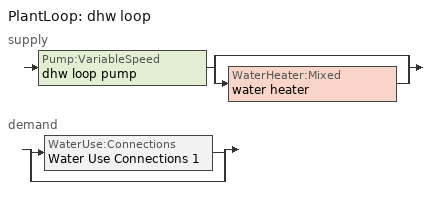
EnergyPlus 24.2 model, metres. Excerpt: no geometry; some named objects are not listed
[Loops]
PlantLoop 'dhw loop'
 supply: Pump:VariableSpeed 'dhw loop pump' > split
  | bypass
  | WaterHeater:Mixed 'water heater'
 demand: split
  | WaterUse:Connections 'Water Use Connections 1'
  | bypass
[ZoneHVAC:Baseboard:Convective:Electric]
electric baseboard: Availability Schedule=Always On Discrete; Heating Design Capacity {W}=18272.4; Efficiency=1
[Fan:SystemModel]
unit heater supply fan: Availability Schedule=Always On Discrete; Design Maximum Air Flow Rate {m3/s}=0.00141584; Speed Control Method=Discrete; Electric Power Minimum Flow Rate Fraction=0.2; Design Pressure Rise {Pa}=500; Motor Efficiency=1; Motor In Air Stream Fraction=1; Design Electric Power Consumption {W}=Autosize; Design Power Sizing Method=PowerPerFlow; Electric Power Per Unit Flow Rate {W/(m3/s)}=1e-06; Electric Power Per Unit Flow Rate Per Unit Pressure {W/((m3/s)-Pa)}=1.66667; Fan Total Efficiency=0.7; Motor Loss Radiative Fraction=0; Number of Speeds=1; Speed Flow Fraction 1=1; Speed Electric Power Fraction 1=1
[Coil:Heating:Fuel]
unit heater htg coil: Availability Schedule=Always On Discrete; Fuel Type=Propane; Burner Efficiency=0.3; Nominal Capacity {W}=0.293071; On Cycle Parasitic Electric Load {W}=0; Off Cycle Parasitic Fuel Load {W}=0
[PlantLoop]
dhw loop: Fluid Type=Water; Plant Equipment Operation Scheme=dhw loop Operation Schemes; Maximum Loop Temperature {C}=100; Minimum Loop Temperature {C}=0; Maximum Loop Flow Rate {m3/s}=0.01; Minimum Loop Flow Rate {m3/s}=0; Plant Loop Volume {m3}=0.003; Load Distribution Scheme=Optimal; Plant Loop Demand Calculation Scheme=SingleSetpoint; Common Pipe Simulation=None
[Sizing:Plant]
dhw loop: Loop Type=Heating; Design Loop Exit Temperature {C}=56; Loop Design Temperature Difference {deltaC}=5.55556; Sizing Option=NonCoincident; Zone Timesteps in Averaging Window=1; Coincident Sizing Factor Mode=None
[Pump:VariableSpeed]
dhw loop pump: Design Maximum Flow Rate {m3/s}=0.01; Design Pump Head {Pa}=1; Design Power Consumption {W}=0; Motor Efficiency=0.85; Fraction of Motor Inefficiencies to Fluid Stream=0; Coefficient 1 of the Part Load Performance Curve=0; Coefficient 2 of the Part Load Performance Curve=1; Coefficient 3 of the Part Load Performance Curve=0; Coefficient 4 of the Part Load Performance Curve=0; Design Minimum Flow Rate {m3/s}=0; Pump Control Type=Intermittent; Skin Loss Radiative Fraction=0.5; Design Power Sizing Method=PowerPerFlowPerPressure; Design Electric Power per Unit Flow Rate {W/(m3/s)}=348701.1; Design Shaft Power per Unit Flow Rate per Unit Head {W/((m3/s)-Pa)}=1.28205; Design Minimum Flow Rate Fraction=0
[WaterHeater:Mixed]
water heater: Tank Volume {m3}=0.16353; Setpoint Temperature Schedule=water heater setpoint; Deadband Temperature Difference {deltaC}=2; Maximum Temperature Limit {C}=99; Heater Control Type=Cycle; Heater Maximum Capacity {W}=5500.06; Heater Minimum Capacity {W}=0; Heater Ignition Minimum Flow Rate {m3/s}=0; Heater Ignition Delay {s}=0; Heater Fuel Type=Electricity; Heater Thermal Efficiency=1; Off Cycle Parasitic Fuel Consumption Rate {W}=0; Off Cycle Parasitic Fuel Type=Electricity; Off Cycle Parasitic Heat Fraction to Tank=0; On Cycle Parasitic Fuel Consumption Rate {W}=0; On Cycle Parasitic Fuel Type=Electricity; On Cycle Parasitic Heat Fraction to Tank=0; Ambient Temperature Indicator=Zone; Ambient Temperature Zone=conditioned space; Off Cycle Loss Coefficient to Ambient Temperature {W/K}=2.93714; Off Cycle Loss Fraction to Zone=1; On Cycle Loss Coefficient to Ambient Temperature {W/K}=2.93714; On Cycle Loss Fraction to Zone=1; Use Side Effectiveness=1; Source Side Effectiveness=1; Use Side Design Flow Rate {m3/s}=Autosize; Source Side Design Flow Rate {m3/s}=Autosize; Indirect Water Heating Recovery Time {hr}=1.5; Source Side Flow Control Mode=IndirectHeatPrimarySetpoint
[WaterHeater:Sizing]
water heater: Design Mode=PeakDraw; Time Storage Can Meet Peak Draw {hr}=0.538503; Time for Tank Recovery {hr}=0; Nominal Tank Volume for Autosizing Plant Connections {m3}=1
[SetpointManager:Scheduled]
Setpoint Manager Scheduled 1: Control Variable=Temperature; Schedule=dhw temp
[WaterUse:Connections]
Water Use Connections 1: Drain Water Heat Exchanger Type=None; Drain Water Heat Exchanger Destination=Plant; Water Use Equipment Name 1=dhw fixtures; Water Use Equipment Name 2=dhw distribution waste; Water Use Equipment Name 3=clothes washer; Water Use Equipment Name 4=dishwasher
[WaterUse:Equipment]
Name | Peak Flow Rate {m3/s} | Flow Rate Fraction Schedule | Target Temperature Schedule
dhw fixtures | 4.46098e-06 | dhw fixtures schedule | mixed water temperature schedule
dhw distribution waste | 1.35238e-06 | dhw fixtures schedule | mixed water temperature schedule
clothes washer | 9.69919e-07 | clothes washer schedule
dishwasher | 2.90872e-07 | dishwasher schedule
[PlantEquipmentOperationSchemes]
dhw loop Operation Schemes: Control Scheme Object Type 1=PlantEquipmentOperation:HeatingLoad; Control Scheme Name 1=dhw loop Heating Operation Scheme; Control Scheme Schedule Name 1=Always On Discrete
[PlantEquipmentOperation:HeatingLoad]
dhw loop Heating Operation Scheme: Load Range Lower Limit 1 {W}=0; Load Range Upper Limit 1 {W}=1000000000; Range Equipment List Name 1=dhw loop Heating Equipment List
[PlantEquipmentList]
dhw loop Heating Equipment List: WaterHeater:Mixed, water heater
[EnergyManagementSystem:GlobalVariable]
infil_program_Qfan
infil_program_Qinf
natural_vent_program_Qnv
natural_vent_program_Qwhf
[EnergyManagementSystem:Sensor]
Name | Output:Variable or Output:Meter Index Key | Output:Variable or Output:Meter
airflow_gain | infil flow | Infiltration Sensible Heat Gain Energy
airflow_gain_1 | natural vent flow | Infiltration Sensible Heat Gain Energy
airflow_gain_2 | whole house fan flow | Infiltration Sensible Heat Gain Energy
airflow_loss | infil flow | Infiltration Sensible Heat Loss Energy
airflow_loss_1 | natural vent flow | Infiltration Sensible Heat Loss Energy
airflow_loss_2 | whole house fan flow | Infiltration Sensible Heat Loss Energy
clg_load_cond |  | Cooling:EnergyTransfer:Zone:CONDITIONED SPACE
clg_sp_s; clg_sp_s_1 | cooling setpoint | Schedule Value
clothes_dryer_exhaust_0_sch_s | clothes dryer exhaust 0 schedule | Schedule Value
cool_season | cooling season schedule | Schedule Value
dhw_loss | water heater | Water Heater Heat Loss Energy
dhw_rtf | water heater | Water Heater Runtime Fraction
htg_load_cond |  | Heating:EnergyTransfer:Zone:CONDITIONED SPACE
htg_sp_s; htg_sp_s_1 | heating setpoint | Schedule Value
ig_ee_conv | clothes dryer | Electric Equipment Convective Heating Energy
ig_ee_conv_1 | clothes washer | Electric Equipment Convective Heating Energy
ig_ee_conv_2 | cooking range | Electric Equipment Convective Heating Energy
ig_ee_conv_3 | dishwasher | Electric Equipment Convective Heating Energy
ig_ee_conv_4 | fridge | Electric Equipment Convective Heating Energy
ig_ee_conv_5 | misc plug loads | Electric Equipment Convective Heating Energy
ig_ee_conv_6 | whole house fan | Electric Equipment Convective Heating Energy
ig_ee_rad | clothes dryer | Electric Equipment Radiant Heating Energy
ig_ee_rad_1 | clothes washer | Electric Equipment Radiant Heating Energy
ig_ee_rad_2 | cooking range | Electric Equipment Radiant Heating Energy
ig_ee_rad_3 | dishwasher | Electric Equipment Radiant Heating Energy
ig_ee_rad_4 | fridge | Electric Equipment Radiant Heating Energy
ig_ee_rad_5 | misc plug loads | Electric Equipment Radiant Heating Energy
ig_ee_rad_6 | whole house fan | Electric Equipment Radiant Heating Energy
ig_lgt_conv | interior lighting | Lights Convective Heating Energy
ig_lgt_rad | interior lighting | Lights Radiant Heating Energy
ig_lgt_vis | interior lighting | Lights Visible Radiation Heating Energy
ig_oe_conv | clothes dryer 1 | Other Equipment Convective Heating Energy
ig_oe_conv_1 | cooking range 1 | Other Equipment Convective Heating Energy
ig_oe_conv_2 | general water use latent | Other Equipment Convective Heating Energy
ig_oe_conv_3 | general water use sensible | Other Equipment Convective Heating Energy
ig_oe_conv_4 | water heater energy adjustment1 | Other Equipment Convective Heating Energy
ig_oe_rad | clothes dryer 1 | Other Equipment Radiant Heating Energy
ig_oe_rad_1 | cooking range 1 | Other Equipment Radiant Heating Energy
ig_oe_rad_2 | general water use latent | Other Equipment Radiant Heating Energy
ig_oe_rad_3 | general water use sensible | Other Equipment Radiant Heating Energy
ig_oe_rad_4 | water heater energy adjustment1 | Other Equipment Radiant Heating Energy
ig_ppl_conv | occupants | People Convective Heating Energy
ig_ppl_rad | occupants | People Radiant Heating Energy
im_conv | furniture mass conditioned space 1 | Surface Inside Face Convection Heat Gain Energy
im_conv_1 | partition wall mass | Surface Inside Face Convection Heat Gain Energy
im_ig | furniture mass conditioned space 1 | Surface Inside Face Internal Gains Radiation Heat Gain Energy
im_ig_1 | partition wall mass | Surface Inside Face Internal Gains Radiation Heat Gain Energy
im_lgt | furniture mass conditioned space 1 | Surface Inside Face Lights Radiation Heat Gain Energy
im_lgt_1 | partition wall mass | Surface Inside Face Lights Radiation Heat Gain Energy
im_sol | furniture mass conditioned space 1 | Surface Inside Face Solar Radiation Heat Gain Energy
im_sol_1 | partition wall mass | Surface Inside Face Solar Radiation Heat Gain Energy
im_surf | furniture mass conditioned space 1 | Surface Inside Face Net Surface Thermal Radiation Heat Gain Energy
im_surf_1 | partition wall mass | Surface Inside Face Net Surface Thermal Radiation Heat Gain Energy
mech_vent_bath_fan_0_sch_s | mech vent bath fan 0 schedule | Schedule Value
mech_vent_bath_fan_1_sch_s | mech vent bath fan 1 schedule | Schedule Value
mech_vent_bath_fan_2_sch_s | mech vent bath fan 2 schedule | Schedule Value
mech_vent_range_fan_0_sch_s | mech vent range fan 0 schedule | Schedule Value
mv_conv | mech vent bath fan 0 | Electric Equipment Convective Heating Energy
mv_conv_1 | mech vent bath fan 1 | Electric Equipment Convective Heating Energy
mv_conv_2 | mech vent bath fan 2 | Electric Equipment Convective Heating Energy
mv_conv_3 | mech vent house fan | Electric Equipment Convective Heating Energy
mv_conv_4 | mech vent house fan cfis | Electric Equipment Convective Heating Energy
mv_conv_5 | mech vent range fan 0 | Electric Equipment Convective Heating Energy
mv_conv_6 | mech vent house fan latent load | Other Equipment Convective Heating Energy
mv_conv_7 | mech vent house fan sensible load | Other Equipment Convective Heating Energy
mv_rad | mech vent bath fan 0 | Electric Equipment Radiant Heating Energy
mv_rad_1 | mech vent bath fan 1 | Electric Equipment Radiant Heating Energy
mv_rad_2 | mech vent bath fan 2 | Electric Equipment Radiant Heating Energy
mv_rad_3 | mech vent house fan | Electric Equipment Radiant Heating Energy
mv_rad_4 | mech vent house fan cfis | Electric Equipment Radiant Heating Energy
mv_rad_5 | mech vent range fan 0 | Electric Equipment Radiant Heating Energy
mv_rad_6 | mech vent house fan latent load | Other Equipment Radiant Heating Energy
mv_rad_7 | mech vent house fan sensible load | Other Equipment Radiant Heating Energy
natural_vent_s | natural vent schedule | Schedule Value
oa_temp |  | Site Outdoor Air Drybulb Temperature
out_pb_s |  | Site Outdoor Air Barometric Pressure
out_wt_s |  | Site Outdoor Air Humidity Ratio
site_vw_s |  | Site Wind Speed
ss_back_out | Window1 | Surface Window Shortwave from Zone Back Out Window Heat Transfer Rate
ss_back_out_1 | Window12 | Surface Window Shortwave from Zone Back Out Window Heat Transfer Rate
ss_back_out_2 | Window2 | Surface Window Shortwave from Zone Back Out Window Heat Transfer Rate
ss_back_out_3 | Window3 | Surface Window Shortwave from Zone Back Out Window Heat Transfer Rate
ss_back_out_4 | Window4 | Surface Window Shortwave from Zone Back Out Window Heat Transfer Rate
ss_back_out_5 | Window5 | Surface Window Shortwave from Zone Back Out Window Heat Transfer Rate
ss_back_out_6 | Window6 | Surface Window Shortwave from Zone Back Out Window Heat Transfer Rate
ss_back_out_7 | Window7 | Surface Window Shortwave from Zone Back Out Window Heat Transfer Rate
ss_back_out_8 | Window8 | Surface Window Shortwave from Zone Back Out Window Heat Transfer Rate
ss_back_out_9 | Window9 | Surface Window Shortwave from Zone Back Out Window Heat Transfer Rate
ss_conv | Door1 | Surface Inside Face Convection Heat Gain Energy
ss_conv_1 | Door3 | Surface Inside Face Convection Heat Gain Energy
ss_conv_10 | Window7 | Surface Inside Face Convection Heat Gain Energy
ss_conv_11 | Window8 | Surface Inside Face Convection Heat Gain Energy
ss_conv_12 | Window9 | Surface Inside Face Convection Heat Gain Energy
ss_conv_2 | Door4 | Surface Inside Face Convection Heat Gain Energy
ss_conv_3 | Window1 | Surface Inside Face Convection Heat Gain Energy
ss_conv_4 | Window12 | Surface Inside Face Convection Heat Gain Energy
ss_conv_5 | Window2 | Surface Inside Face Convection Heat Gain Energy
ss_conv_6 | Window3 | Surface Inside Face Convection Heat Gain Energy
ss_conv_7 | Window4 | Surface Inside Face Convection Heat Gain Energy
ss_conv_8 | Window5 | Surface Inside Face Convection Heat Gain Energy
ss_conv_9 | Window6 | Surface Inside Face Convection Heat Gain Energy
ss_ig | Door1 | Surface Inside Face Internal Gains Radiation Heat Gain Energy
ss_ig_1 | Door3 | Surface Inside Face Internal Gains Radiation Heat Gain Energy
ss_ig_10 | Window7 | Surface Inside Face Internal Gains Radiation Heat Gain Energy
ss_ig_11 | Window8 | Surface Inside Face Internal Gains Radiation Heat Gain Energy
ss_ig_12 | Window9 | Surface Inside Face Internal Gains Radiation Heat Gain Energy
ss_ig_2 | Door4 | Surface Inside Face Internal Gains Radiation Heat Gain Energy
ss_ig_3 | Window1 | Surface Inside Face Internal Gains Radiation Heat Gain Energy
ss_ig_4 | Window12 | Surface Inside Face Internal Gains Radiation Heat Gain Energy
ss_ig_5 | Window2 | Surface Inside Face Internal Gains Radiation Heat Gain Energy
ss_ig_6 | Window3 | Surface Inside Face Internal Gains Radiation Heat Gain Energy
ss_ig_7 | Window4 | Surface Inside Face Internal Gains Radiation Heat Gain Energy
ss_ig_8 | Window5 | Surface Inside Face Internal Gains Radiation Heat Gain Energy
ss_ig_9 | Window6 | Surface Inside Face Internal Gains Radiation Heat Gain Energy
ss_lgt | Door1 | Surface Inside Face Lights Radiation Heat Gain Energy
ss_lgt_1 | Door3 | Surface Inside Face Lights Radiation Heat Gain Energy
ss_lgt_2 | Door4 | Surface Inside Face Lights Radiation Heat Gain Energy
ss_sol | Door1 | Surface Inside Face Solar Radiation Heat Gain Energy
ss_sol_1 | Door3 | Surface Inside Face Solar Radiation Heat Gain Energy
ss_sol_2 | Door4 | Surface Inside Face Solar Radiation Heat Gain Energy
ss_surf | Door1 | Surface Inside Face Net Surface Thermal Radiation Heat Gain Energy
ss_surf_1 | Door3 | Surface Inside Face Net Surface Thermal Radiation Heat Gain Energy
ss_surf_10 | Window7 | Surface Inside Face Net Surface Thermal Radiation Heat Gain Energy
ss_surf_11 | Window8 | Surface Inside Face Net Surface Thermal Radiation Heat Gain Energy
ss_surf_12 | Window9 | Surface Inside Face Net Surface Thermal Radiation Heat Gain Energy
ss_surf_2 | Door4 | Surface Inside Face Net Surface Thermal Radiation Heat Gain Energy
ss_surf_3 | Window1 | Surface Inside Face Net Surface Thermal Radiation Heat Gain Energy
ss_surf_4 | Window12 | Surface Inside Face Net Surface Thermal Radiation Heat Gain Energy
ss_surf_5 | Window2 | Surface Inside Face Net Surface Thermal Radiation Heat Gain Energy
ss_surf_6 | Window3 | Surface Inside Face Net Surface Thermal Radiation Heat Gain Energy
ss_surf_7 | Window4 | Surface Inside Face Net Surface Thermal Radiation Heat Gain Energy
ss_surf_8 | Window5 | Surface Inside Face Net Surface Thermal Radiation Heat Gain Energy
ss_surf_9 | Window6 | Surface Inside Face Net Surface Thermal Radiation Heat Gain Energy
ss_trans_in | Window1 | Surface Window Transmitted Solar Radiation Rate
ss_trans_in_1 | Window12 | Surface Window Transmitted Solar Radiation Rate
ss_trans_in_2 | Window2 | Surface Window Transmitted Solar Radiation Rate
ss_trans_in_3 | Window3 | Surface Window Transmitted Solar Radiation Rate
ss_trans_in_4 | Window4 | Surface Window Transmitted Solar Radiation Rate
ss_trans_in_5 | Window5 | Surface Window Transmitted Solar Radiation Rate
ss_trans_in_6 | Window6 | Surface Window Transmitted Solar Radiation Rate
ss_trans_in_7 | Window7 | Surface Window Transmitted Solar Radiation Rate
ss_trans_in_8 | Window8 | Surface Window Transmitted Solar Radiation Rate
ss_trans_in_9 | Window9 | Surface Window Transmitted Solar Radiation Rate
ss_trans_out | Window1 | Surface Inside Face Initial Transmitted Diffuse Transmitted Out Window Solar Radiation Rate
ss_trans_out_1 | Window12 | Surface Inside Face Initial Transmitted Diffuse Transmitted Out Window Solar Radiation Rate
ss_trans_out_2 | Window2 | Surface Inside Face Initial Transmitted Diffuse Transmitted Out Window Solar Radiation Rate
ss_trans_out_3 | Window3 | Surface Inside Face Initial Transmitted Diffuse Transmitted Out Window Solar Radiation Rate
ss_trans_out_4 | Window4 | Surface Inside Face Initial Transmitted Diffuse Transmitted Out Window Solar Radiation Rate
ss_trans_out_5 | Window5 | Surface Inside Face Initial Transmitted Diffuse Transmitted Out Window Solar Radiation Rate
ss_trans_out_6 | Window6 | Surface Inside Face Initial Transmitted Diffuse Transmitted Out Window Solar Radiation Rate
ss_trans_out_7 | Window7 | Surface Inside Face Initial Transmitted Diffuse Transmitted Out Window Solar Radiation Rate
ss_trans_out_8 | Window8 | Surface Inside Face Initial Transmitted Diffuse Transmitted Out Window Solar Radiation Rate
ss_trans_out_9 | Window9 | Surface Inside Face Initial Transmitted Diffuse Transmitted Out Window Solar Radiation Rate
s_conv | Floor1 | Surface Inside Face Convection Heat Gain Energy
s_conv_1 | Floor2 | Surface Inside Face Convection Heat Gain Energy
s_conv_10 | inferred conditioned floor | Surface Inside Face Convection Heat Gain Energy
s_conv_11 | RimJoist2:0 | Surface Inside Face Convection Heat Gain Energy
s_conv_12 | RimJoist2:180 | Surface Inside Face Convection Heat Gain Energy
s_conv_13 | RimJoist2:270 | Surface Inside Face Convection Heat Gain Energy
s_conv_14 | RimJoist2:90 | Surface Inside Face Convection Heat Gain Energy
s_conv_15 | RimJoist3:0 | Surface Inside Face Convection Heat Gain Energy
s_conv_16 | RimJoist3:180 | Surface Inside Face Convection Heat Gain Energy
s_conv_17 | RimJoist3:270 | Surface Inside Face Convection Heat Gain Energy
s_conv_18 | RimJoist3:90 | Surface Inside Face Convection Heat Gain Energy
s_conv_19 | Roof6:0 | Surface Inside Face Convection Heat Gain Energy
s_conv_2 | Floor3 | Surface Inside Face Convection Heat Gain Energy
s_conv_20 | Roof6:180 | Surface Inside Face Convection Heat Gain Energy
s_conv_21 | Roof6:270 | Surface Inside Face Convection Heat Gain Energy
s_conv_22 | Roof6:90 | Surface Inside Face Convection Heat Gain Energy
s_conv_23 | Roof7:0 | Surface Inside Face Convection Heat Gain Energy
s_conv_24 | Roof7:180 | Surface Inside Face Convection Heat Gain Energy
s_conv_25 | Roof7:270 | Surface Inside Face Convection Heat Gain Energy
s_conv_26 | Roof7:90 | Surface Inside Face Convection Heat Gain Energy
s_conv_27 | Slab1 | Surface Inside Face Convection Heat Gain Energy
s_conv_28 | Wall12:0 | Surface Inside Face Convection Heat Gain Energy
s_conv_29 | Wall12:180 | Surface Inside Face Convection Heat Gain Energy
s_conv_3 | Floor4 | Surface Inside Face Convection Heat Gain Energy
s_conv_30 | Wall12:270 | Surface Inside Face Convection Heat Gain Energy
s_conv_31 | Wall12:90 | Surface Inside Face Convection Heat Gain Energy
s_conv_32 | Wall13 | Surface Inside Face Convection Heat Gain Energy
s_conv_33 | Wall1:0 | Surface Inside Face Convection Heat Gain Energy
s_conv_34 | Wall1:180 | Surface Inside Face Convection Heat Gain Energy
s_conv_35 | Wall1:270 | Surface Inside Face Convection Heat Gain Energy
s_conv_36 | Wall1:90 | Surface Inside Face Convection Heat Gain Energy
s_conv_37 | Wall2:0 | Surface Inside Face Convection Heat Gain Energy
s_conv_38 | Wall2:180 | Surface Inside Face Convection Heat Gain Energy
s_conv_39 | Wall2:270 | Surface Inside Face Convection Heat Gain Energy
s_conv_4 | Floor5 | Surface Inside Face Convection Heat Gain Energy
s_conv_40 | Wall2:90 | Surface Inside Face Convection Heat Gain Energy
s_conv_41 | Wall3:0 | Surface Inside Face Convection Heat Gain Energy
s_conv_42 | Wall3:180 | Surface Inside Face Convection Heat Gain Energy
s_conv_43 | Wall3:270 | Surface Inside Face Convection Heat Gain Energy
s_conv_44 | Wall3:90 | Surface Inside Face Convection Heat Gain Energy
s_conv_45 | Wall4:0 | Surface Inside Face Convection Heat Gain Energy
s_conv_46 | Wall4:180 | Surface Inside Face Convection Heat Gain Energy
s_conv_47 | Wall4:270 | Surface Inside Face Convection Heat Gain Energy
s_conv_48 | Wall4:90 | Surface Inside Face Convection Heat Gain Energy
s_conv_49 | Wall5:0 | Surface Inside Face Convection Heat Gain Energy
s_conv_5 | Floor6 | Surface Inside Face Convection Heat Gain Energy
s_conv_50 | Wall5:180 | Surface Inside Face Convection Heat Gain Energy
s_conv_51 | Wall5:270 | Surface Inside Face Convection Heat Gain Energy
s_conv_52 | Wall5:90 | Surface Inside Face Convection Heat Gain Energy
s_conv_53 | Wall6:0 | Surface Inside Face Convection Heat Gain Energy
s_conv_54 | Wall6:180 | Surface Inside Face Convection Heat Gain Energy
s_conv_55 | Wall6:270 | Surface Inside Face Convection Heat Gain Energy
s_conv_56 | Wall6:90 | Surface Inside Face Convection Heat Gain Energy
s_conv_6 | Floor7 | Surface Inside Face Convection Heat Gain Energy
s_conv_7 | Floor8 | Surface Inside Face Convection Heat Gain Energy
s_conv_8 | FoundationWall1 | Surface Inside Face Convection Heat Gain Energy
s_conv_9 | inferred conditioned ceiling | Surface Inside Face Convection Heat Gain Energy
s_ig | Floor1 | Surface Inside Face Internal Gains Radiation Heat Gain Energy
s_ig_1 | Floor2 | Surface Inside Face Internal Gains Radiation Heat Gain Energy
s_ig_10 | inferred conditioned floor | Surface Inside Face Internal Gains Radiation Heat Gain Energy
s_ig_11 | RimJoist2:0 | Surface Inside Face Internal Gains Radiation Heat Gain Energy
s_ig_12 | RimJoist2:180 | Surface Inside Face Internal Gains Radiation Heat Gain Energy
s_ig_13 | RimJoist2:270 | Surface Inside Face Internal Gains Radiation Heat Gain Energy
s_ig_14 | RimJoist2:90 | Surface Inside Face Internal Gains Radiation Heat Gain Energy
s_ig_15 | RimJoist3:0 | Surface Inside Face Internal Gains Radiation Heat Gain Energy
s_ig_16 | RimJoist3:180 | Surface Inside Face Internal Gains Radiation Heat Gain Energy
s_ig_17 | RimJoist3:270 | Surface Inside Face Internal Gains Radiation Heat Gain Energy
s_ig_18 | RimJoist3:90 | Surface Inside Face Internal Gains Radiation Heat Gain Energy
s_ig_19 | Roof6:0 | Surface Inside Face Internal Gains Radiation Heat Gain Energy
s_ig_2 | Floor3 | Surface Inside Face Internal Gains Radiation Heat Gain Energy
s_ig_20 | Roof6:180 | Surface Inside Face Internal Gains Radiation Heat Gain Energy
s_ig_21 | Roof6:270 | Surface Inside Face Internal Gains Radiation Heat Gain Energy
s_ig_22 | Roof6:90 | Surface Inside Face Internal Gains Radiation Heat Gain Energy
s_ig_23 | Roof7:0 | Surface Inside Face Internal Gains Radiation Heat Gain Energy
s_ig_24 | Roof7:180 | Surface Inside Face Internal Gains Radiation Heat Gain Energy
s_ig_25 | Roof7:270 | Surface Inside Face Internal Gains Radiation Heat Gain Energy
s_ig_26 | Roof7:90 | Surface Inside Face Internal Gains Radiation Heat Gain Energy
s_ig_27 | Slab1 | Surface Inside Face Internal Gains Radiation Heat Gain Energy
s_ig_28 | Wall12:0 | Surface Inside Face Internal Gains Radiation Heat Gain Energy
s_ig_29 | Wall12:180 | Surface Inside Face Internal Gains Radiation Heat Gain Energy
s_ig_3 | Floor4 | Surface Inside Face Internal Gains Radiation Heat Gain Energy
s_ig_30 | Wall12:270 | Surface Inside Face Internal Gains Radiation Heat Gain Energy
s_ig_31 | Wall12:90 | Surface Inside Face Internal Gains Radiation Heat Gain Energy
s_ig_32 | Wall13 | Surface Inside Face Internal Gains Radiation Heat Gain Energy
s_ig_33 | Wall1:0 | Surface Inside Face Internal Gains Radiation Heat Gain Energy
s_ig_34 | Wall1:180 | Surface Inside Face Internal Gains Radiation Heat Gain Energy
s_ig_35 | Wall1:270 | Surface Inside Face Internal Gains Radiation Heat Gain Energy
s_ig_36 | Wall1:90 | Surface Inside Face Internal Gains Radiation Heat Gain Energy
s_ig_37 | Wall2:0 | Surface Inside Face Internal Gains Radiation Heat Gain Energy
s_ig_38 | Wall2:180 | Surface Inside Face Internal Gains Radiation Heat Gain Energy
s_ig_39 | Wall2:270 | Surface Inside Face Internal Gains Radiation Heat Gain Energy
s_ig_4 | Floor5 | Surface Inside Face Internal Gains Radiation Heat Gain Energy
s_ig_40 | Wall2:90 | Surface Inside Face Internal Gains Radiation Heat Gain Energy
s_ig_41 | Wall3:0 | Surface Inside Face Internal Gains Radiation Heat Gain Energy
s_ig_42 | Wall3:180 | Surface Inside Face Internal Gains Radiation Heat Gain Energy
s_ig_43 | Wall3:270 | Surface Inside Face Internal Gains Radiation Heat Gain Energy
s_ig_44 | Wall3:90 | Surface Inside Face Internal Gains Radiation Heat Gain Energy
s_ig_45 | Wall4:0 | Surface Inside Face Internal Gains Radiation Heat Gain Energy
s_ig_46 | Wall4:180 | Surface Inside Face Internal Gains Radiation Heat Gain Energy
s_ig_47 | Wall4:270 | Surface Inside Face Internal Gains Radiation Heat Gain Energy
s_ig_48 | Wall4:90 | Surface Inside Face Internal Gains Radiation Heat Gain Energy
s_ig_49 | Wall5:0 | Surface Inside Face Internal Gains Radiation Heat Gain Energy
s_ig_5 | Floor6 | Surface Inside Face Internal Gains Radiation Heat Gain Energy
s_ig_50 | Wall5:180 | Surface Inside Face Internal Gains Radiation Heat Gain Energy
s_ig_51 | Wall5:270 | Surface Inside Face Internal Gains Radiation Heat Gain Energy
s_ig_52 | Wall5:90 | Surface Inside Face Internal Gains Radiation Heat Gain Energy
s_ig_53 | Wall6:0 | Surface Inside Face Internal Gains Radiation Heat Gain Energy
s_ig_54 | Wall6:180 | Surface Inside Face Internal Gains Radiation Heat Gain Energy
s_ig_55 | Wall6:270 | Surface Inside Face Internal Gains Radiation Heat Gain Energy
s_ig_56 | Wall6:90 | Surface Inside Face Internal Gains Radiation Heat Gain Energy
s_ig_6 | Floor7 | Surface Inside Face Internal Gains Radiation Heat Gain Energy
s_ig_7 | Floor8 | Surface Inside Face Internal Gains Radiation Heat Gain Energy
s_ig_8 | FoundationWall1 | Surface Inside Face Internal Gains Radiation Heat Gain Energy
s_ig_9 | inferred conditioned ceiling | Surface Inside Face Internal Gains Radiation Heat Gain Energy
s_lgt | Floor1 | Surface Inside Face Lights Radiation Heat Gain Energy
s_lgt_1 | Floor2 | Surface Inside Face Lights Radiation Heat Gain Energy
s_lgt_10 | inferred conditioned floor | Surface Inside Face Lights Radiation Heat Gain Energy
s_lgt_11 | RimJoist2:0 | Surface Inside Face Lights Radiation Heat Gain Energy
s_lgt_12 | RimJoist2:180 | Surface Inside Face Lights Radiation Heat Gain Energy
s_lgt_13 | RimJoist2:270 | Surface Inside Face Lights Radiation Heat Gain Energy
s_lgt_14 | RimJoist2:90 | Surface Inside Face Lights Radiation Heat Gain Energy
s_lgt_15 | RimJoist3:0 | Surface Inside Face Lights Radiation Heat Gain Energy
s_lgt_16 | RimJoist3:180 | Surface Inside Face Lights Radiation Heat Gain Energy
s_lgt_17 | RimJoist3:270 | Surface Inside Face Lights Radiation Heat Gain Energy
s_lgt_18 | RimJoist3:90 | Surface Inside Face Lights Radiation Heat Gain Energy
s_lgt_19 | Roof6:0 | Surface Inside Face Lights Radiation Heat Gain Energy
s_lgt_2 | Floor3 | Surface Inside Face Lights Radiation Heat Gain Energy
s_lgt_20 | Roof6:180 | Surface Inside Face Lights Radiation Heat Gain Energy
s_lgt_21 | Roof6:270 | Surface Inside Face Lights Radiation Heat Gain Energy
s_lgt_22 | Roof6:90 | Surface Inside Face Lights Radiation Heat Gain Energy
s_lgt_23 | Roof7:0 | Surface Inside Face Lights Radiation Heat Gain Energy
s_lgt_24 | Roof7:180 | Surface Inside Face Lights Radiation Heat Gain Energy
s_lgt_25 | Roof7:270 | Surface Inside Face Lights Radiation Heat Gain Energy
s_lgt_26 | Roof7:90 | Surface Inside Face Lights Radiation Heat Gain Energy
s_lgt_27 | Slab1 | Surface Inside Face Lights Radiation Heat Gain Energy
s_lgt_28 | Wall12:0 | Surface Inside Face Lights Radiation Heat Gain Energy
s_lgt_29 | Wall12:180 | Surface Inside Face Lights Radiation Heat Gain Energy
s_lgt_3 | Floor4 | Surface Inside Face Lights Radiation Heat Gain Energy
s_lgt_30 | Wall12:270 | Surface Inside Face Lights Radiation Heat Gain Energy
s_lgt_31 | Wall12:90 | Surface Inside Face Lights Radiation Heat Gain Energy
s_lgt_32 | Wall13 | Surface Inside Face Lights Radiation Heat Gain Energy
s_lgt_33 | Wall1:0 | Surface Inside Face Lights Radiation Heat Gain Energy
s_lgt_34 | Wall1:180 | Surface Inside Face Lights Radiation Heat Gain Energy
s_lgt_35 | Wall1:270 | Surface Inside Face Lights Radiation Heat Gain Energy
s_lgt_36 | Wall1:90 | Surface Inside Face Lights Radiation Heat Gain Energy
s_lgt_37 | Wall2:0 | Surface Inside Face Lights Radiation Heat Gain Energy
s_lgt_38 | Wall2:180 | Surface Inside Face Lights Radiation Heat Gain Energy
s_lgt_39 | Wall2:270 | Surface Inside Face Lights Radiation Heat Gain Energy
s_lgt_4 | Floor5 | Surface Inside Face Lights Radiation Heat Gain Energy
s_lgt_40 | Wall2:90 | Surface Inside Face Lights Radiation Heat Gain Energy
s_lgt_41 | Wall3:0 | Surface Inside Face Lights Radiation Heat Gain Energy
s_lgt_42 | Wall3:180 | Surface Inside Face Lights Radiation Heat Gain Energy
s_lgt_43 | Wall3:270 | Surface Inside Face Lights Radiation Heat Gain Energy
s_lgt_44 | Wall3:90 | Surface Inside Face Lights Radiation Heat Gain Energy
s_lgt_45 | Wall4:0 | Surface Inside Face Lights Radiation Heat Gain Energy
s_lgt_46 | Wall4:180 | Surface Inside Face Lights Radiation Heat Gain Energy
s_lgt_47 | Wall4:270 | Surface Inside Face Lights Radiation Heat Gain Energy
s_lgt_48 | Wall4:90 | Surface Inside Face Lights Radiation Heat Gain Energy
s_lgt_49 | Wall5:0 | Surface Inside Face Lights Radiation Heat Gain Energy
s_lgt_5 | Floor6 | Surface Inside Face Lights Radiation Heat Gain Energy
s_lgt_50 | Wall5:180 | Surface Inside Face Lights Radiation Heat Gain Energy
s_lgt_51 | Wall5:270 | Surface Inside Face Lights Radiation Heat Gain Energy
s_lgt_52 | Wall5:90 | Surface Inside Face Lights Radiation Heat Gain Energy
s_lgt_53 | Wall6:0 | Surface Inside Face Lights Radiation Heat Gain Energy
s_lgt_54 | Wall6:180 | Surface Inside Face Lights Radiation Heat Gain Energy
s_lgt_55 | Wall6:270 | Surface Inside Face Lights Radiation Heat Gain Energy
s_lgt_56 | Wall6:90 | Surface Inside Face Lights Radiation Heat Gain Energy
s_lgt_6 | Floor7 | Surface Inside Face Lights Radiation Heat Gain Energy
s_lgt_7 | Floor8 | Surface Inside Face Lights Radiation Heat Gain Energy
s_lgt_8 | FoundationWall1 | Surface Inside Face Lights Radiation Heat Gain Energy
s_lgt_9 | inferred conditioned ceiling | Surface Inside Face Lights Radiation Heat Gain Energy
s_sol | Floor1 | Surface Inside Face Solar Radiation Heat Gain Energy
s_sol_1 | Floor2 | Surface Inside Face Solar Radiation Heat Gain Energy
s_sol_10 | inferred conditioned floor | Surface Inside Face Solar Radiation Heat Gain Energy
s_sol_11 | RimJoist2:0 | Surface Inside Face Solar Radiation Heat Gain Energy
s_sol_12 | RimJoist2:180 | Surface Inside Face Solar Radiation Heat Gain Energy
s_sol_13 | RimJoist2:270 | Surface Inside Face Solar Radiation Heat Gain Energy
s_sol_14 | RimJoist2:90 | Surface Inside Face Solar Radiation Heat Gain Energy
s_sol_15 | RimJoist3:0 | Surface Inside Face Solar Radiation Heat Gain Energy
s_sol_16 | RimJoist3:180 | Surface Inside Face Solar Radiation Heat Gain Energy
s_sol_17 | RimJoist3:270 | Surface Inside Face Solar Radiation Heat Gain Energy
s_sol_18 | RimJoist3:90 | Surface Inside Face Solar Radiation Heat Gain Energy
s_sol_19 | Roof6:0 | Surface Inside Face Solar Radiation Heat Gain Energy
s_sol_2 | Floor3 | Surface Inside Face Solar Radiation Heat Gain Energy
s_sol_20 | Roof6:180 | Surface Inside Face Solar Radiation Heat Gain Energy
s_sol_21 | Roof6:270 | Surface Inside Face Solar Radiation Heat Gain Energy
s_sol_22 | Roof6:90 | Surface Inside Face Solar Radiation Heat Gain Energy
s_sol_23 | Roof7:0 | Surface Inside Face Solar Radiation Heat Gain Energy
s_sol_24 | Roof7:180 | Surface Inside Face Solar Radiation Heat Gain Energy
s_sol_25 | Roof7:270 | Surface Inside Face Solar Radiation Heat Gain Energy
s_sol_26 | Roof7:90 | Surface Inside Face Solar Radiation Heat Gain Energy
s_sol_27 | Slab1 | Surface Inside Face Solar Radiation Heat Gain Energy
s_sol_28 | Wall12:0 | Surface Inside Face Solar Radiation Heat Gain Energy
s_sol_29 | Wall12:180 | Surface Inside Face Solar Radiation Heat Gain Energy
s_sol_3 | Floor4 | Surface Inside Face Solar Radiation Heat Gain Energy
s_sol_30 | Wall12:270 | Surface Inside Face Solar Radiation Heat Gain Energy
s_sol_31 | Wall12:90 | Surface Inside Face Solar Radiation Heat Gain Energy
s_sol_32 | Wall13 | Surface Inside Face Solar Radiation Heat Gain Energy
s_sol_33 | Wall1:0 | Surface Inside Face Solar Radiation Heat Gain Energy
s_sol_34 | Wall1:180 | Surface Inside Face Solar Radiation Heat Gain Energy
s_sol_35 | Wall1:270 | Surface Inside Face Solar Radiation Heat Gain Energy
s_sol_36 | Wall1:90 | Surface Inside Face Solar Radiation Heat Gain Energy
s_sol_37 | Wall2:0 | Surface Inside Face Solar Radiation Heat Gain Energy
s_sol_38 | Wall2:180 | Surface Inside Face Solar Radiation Heat Gain Energy
s_sol_39 | Wall2:270 | Surface Inside Face Solar Radiation Heat Gain Energy
s_sol_4 | Floor5 | Surface Inside Face Solar Radiation Heat Gain Energy
s_sol_40 | Wall2:90 | Surface Inside Face Solar Radiation Heat Gain Energy
s_sol_41 | Wall3:0 | Surface Inside Face Solar Radiation Heat Gain Energy
s_sol_42 | Wall3:180 | Surface Inside Face Solar Radiation Heat Gain Energy
s_sol_43 | Wall3:270 | Surface Inside Face Solar Radiation Heat Gain Energy
s_sol_44 | Wall3:90 | Surface Inside Face Solar Radiation Heat Gain Energy
s_sol_45 | Wall4:0 | Surface Inside Face Solar Radiation Heat Gain Energy
s_sol_46 | Wall4:180 | Surface Inside Face Solar Radiation Heat Gain Energy
s_sol_47 | Wall4:270 | Surface Inside Face Solar Radiation Heat Gain Energy
s_sol_48 | Wall4:90 | Surface Inside Face Solar Radiation Heat Gain Energy
s_sol_49 | Wall5:0 | Surface Inside Face Solar Radiation Heat Gain Energy
s_sol_5 | Floor6 | Surface Inside Face Solar Radiation Heat Gain Energy
s_sol_50 | Wall5:180 | Surface Inside Face Solar Radiation Heat Gain Energy
s_sol_51 | Wall5:270 | Surface Inside Face Solar Radiation Heat Gain Energy
s_sol_52 | Wall5:90 | Surface Inside Face Solar Radiation Heat Gain Energy
s_sol_53 | Wall6:0 | Surface Inside Face Solar Radiation Heat Gain Energy
s_sol_54 | Wall6:180 | Surface Inside Face Solar Radiation Heat Gain Energy
s_sol_55 | Wall6:270 | Surface Inside Face Solar Radiation Heat Gain Energy
s_sol_56 | Wall6:90 | Surface Inside Face Solar Radiation Heat Gain Energy
s_sol_6 | Floor7 | Surface Inside Face Solar Radiation Heat Gain Energy
s_sol_7 | Floor8 | Surface Inside Face Solar Radiation Heat Gain Energy
s_sol_8 | FoundationWall1 | Surface Inside Face Solar Radiation Heat Gain Energy
s_sol_9 | inferred conditioned ceiling | Surface Inside Face Solar Radiation Heat Gain Energy
s_surf | Floor1 | Surface Inside Face Net Surface Thermal Radiation Heat Gain Energy
s_surf_1 | Floor2 | Surface Inside Face Net Surface Thermal Radiation Heat Gain Energy
s_surf_10 | inferred conditioned floor | Surface Inside Face Net Surface Thermal Radiation Heat Gain Energy
s_surf_11 | RimJoist2:0 | Surface Inside Face Net Surface Thermal Radiation Heat Gain Energy
s_surf_12 | RimJoist2:180 | Surface Inside Face Net Surface Thermal Radiation Heat Gain Energy
s_surf_13 | RimJoist2:270 | Surface Inside Face Net Surface Thermal Radiation Heat Gain Energy
s_surf_14 | RimJoist2:90 | Surface Inside Face Net Surface Thermal Radiation Heat Gain Energy
s_surf_15 | RimJoist3:0 | Surface Inside Face Net Surface Thermal Radiation Heat Gain Energy
s_surf_16 | RimJoist3:180 | Surface Inside Face Net Surface Thermal Radiation Heat Gain Energy
s_surf_17 | RimJoist3:270 | Surface Inside Face Net Surface Thermal Radiation Heat Gain Energy
s_surf_18 | RimJoist3:90 | Surface Inside Face Net Surface Thermal Radiation Heat Gain Energy
s_surf_19 | Roof6:0 | Surface Inside Face Net Surface Thermal Radiation Heat Gain Energy
s_surf_2 | Floor3 | Surface Inside Face Net Surface Thermal Radiation Heat Gain Energy
s_surf_20 | Roof6:180 | Surface Inside Face Net Surface Thermal Radiation Heat Gain Energy
s_surf_21 | Roof6:270 | Surface Inside Face Net Surface Thermal Radiation Heat Gain Energy
s_surf_22 | Roof6:90 | Surface Inside Face Net Surface Thermal Radiation Heat Gain Energy
s_surf_23 | Roof7:0 | Surface Inside Face Net Surface Thermal Radiation Heat Gain Energy
s_surf_24 | Roof7:180 | Surface Inside Face Net Surface Thermal Radiation Heat Gain Energy
s_surf_25 | Roof7:270 | Surface Inside Face Net Surface Thermal Radiation Heat Gain Energy
s_surf_26 | Roof7:90 | Surface Inside Face Net Surface Thermal Radiation Heat Gain Energy
s_surf_27 | Slab1 | Surface Inside Face Net Surface Thermal Radiation Heat Gain Energy
s_surf_28 | Wall12:0 | Surface Inside Face Net Surface Thermal Radiation Heat Gain Energy
s_surf_29 | Wall12:180 | Surface Inside Face Net Surface Thermal Radiation Heat Gain Energy
s_surf_3 | Floor4 | Surface Inside Face Net Surface Thermal Radiation Heat Gain Energy
s_surf_30 | Wall12:270 | Surface Inside Face Net Surface Thermal Radiation Heat Gain Energy
s_surf_31 | Wall12:90 | Surface Inside Face Net Surface Thermal Radiation Heat Gain Energy
s_surf_32 | Wall13 | Surface Inside Face Net Surface Thermal Radiation Heat Gain Energy
s_surf_33 | Wall1:0 | Surface Inside Face Net Surface Thermal Radiation Heat Gain Energy
s_surf_34 | Wall1:180 | Surface Inside Face Net Surface Thermal Radiation Heat Gain Energy
s_surf_35 | Wall1:270 | Surface Inside Face Net Surface Thermal Radiation Heat Gain Energy
s_surf_36 | Wall1:90 | Surface Inside Face Net Surface Thermal Radiation Heat Gain Energy
s_surf_37 | Wall2:0 | Surface Inside Face Net Surface Thermal Radiation Heat Gain Energy
s_surf_38 | Wall2:180 | Surface Inside Face Net Surface Thermal Radiation Heat Gain Energy
s_surf_39 | Wall2:270 | Surface Inside Face Net Surface Thermal Radiation Heat Gain Energy
s_surf_4 | Floor5 | Surface Inside Face Net Surface Thermal Radiation Heat Gain Energy
s_surf_40 | Wall2:90 | Surface Inside Face Net Surface Thermal Radiation Heat Gain Energy
s_surf_41 | Wall3:0 | Surface Inside Face Net Surface Thermal Radiation Heat Gain Energy
s_surf_42 | Wall3:180 | Surface Inside Face Net Surface Thermal Radiation Heat Gain Energy
s_surf_43 | Wall3:270 | Surface Inside Face Net Surface Thermal Radiation Heat Gain Energy
s_surf_44 | Wall3:90 | Surface Inside Face Net Surface Thermal Radiation Heat Gain Energy
s_surf_45 | Wall4:0 | Surface Inside Face Net Surface Thermal Radiation Heat Gain Energy
s_surf_46 | Wall4:180 | Surface Inside Face Net Surface Thermal Radiation Heat Gain Energy
s_surf_47 | Wall4:270 | Surface Inside Face Net Surface Thermal Radiation Heat Gain Energy
s_surf_48 | Wall4:90 | Surface Inside Face Net Surface Thermal Radiation Heat Gain Energy
s_surf_49 | Wall5:0 | Surface Inside Face Net Surface Thermal Radiation Heat Gain Energy
s_surf_5 | Floor6 | Surface Inside Face Net Surface Thermal Radiation Heat Gain Energy
s_surf_50 | Wall5:180 | Surface Inside Face Net Surface Thermal Radiation Heat Gain Energy
s_surf_51 | Wall5:270 | Surface Inside Face Net Surface Thermal Radiation Heat Gain Energy
s_surf_52 | Wall5:90 | Surface Inside Face Net Surface Thermal Radiation Heat Gain Energy
s_surf_53 | Wall6:0 | Surface Inside Face Net Surface Thermal Radiation Heat Gain Energy
s_surf_54 | Wall6:180 | Surface Inside Face Net Surface Thermal Radiation Heat Gain Energy
s_surf_55 | Wall6:270 | Surface Inside Face Net Surface Thermal Radiation Heat Gain Energy
s_surf_56 | Wall6:90 | Surface Inside Face Net Surface Thermal Radiation Heat Gain Energy
s_surf_6 | Floor7 | Surface Inside Face Net Surface Thermal Radiation Heat Gain Energy
s_surf_7 | Floor8 | Surface Inside Face Net Surface Thermal Radiation Heat Gain Energy
s_surf_8 | FoundationWall1 | Surface Inside Face Net Surface Thermal Radiation Heat Gain Energy
s_surf_9 | inferred conditioned ceiling | Surface Inside Face Net Surface Thermal Radiation Heat Gain Energy
unit_heater_htg_coil_s | unit heater htg coil | Heating Coil Heating Energy
unit_heater_supply_fan_s | unit heater supply fan | Fan Electricity Energy
water_heater_energy | water heater | Water Heater Electricity Rate
water_heater_off_cycle_parasitic | water heater | Water Heater Off Cycle Parasitic Electricity Rate
water_heater_on_cycle_parasitic | water heater | Water Heater On Cycle Parasitic Electricity Rate
[EnergyManagementSystem:Actuator]
Name | Actuated Component Unique | Actuated Component Type | Actuated Component Control Type
fridge_schedule_act | fridge schedule | Schedule:Constant | Schedule Value
infil_flow_act | infil flow | Zone Infiltration | Air Exchange Flow Rate
mech_vent_house_fan_cfis_act | mech vent house fan cfis | ElectricEquipment | Electricity Rate
mech_vent_house_fan_latent_load_act | mech vent house fan latent load | OtherEquipment | Power Level
mech_vent_house_fan_sensible_load_act | mech vent house fan sensible load | OtherEquipment | Power Level
natural_vent_flow_act | natural vent flow | Zone Infiltration | Air Exchange Flow Rate
other_non_freezing_space_temp_sch | other non-freezing space | Schedule:Constant | Schedule Value
water_heater_ec_adj_act | water heater energy adjustment1 | OtherEquipment | Power Level
whole_house_fan_act | whole house fan | ElectricEquipment | Electricity Rate
whole_house_fan_flow_act | whole house fan flow | Zone Infiltration | Air Exchange Flow Rate
whole_house_fan_mix_act | whole house fan mix | ZoneMixing | Air Exchange Flow Rate
[EnergyManagementSystem:Program]
fridge_schedule_program: Set Tin = fridge_tin_s*(9.0/5.0)+32.0; Set fridge_schedule_act = 0; If (Hour == 0); Set fridge_schedule_act = (-0.487+0.019*Tin); ElseIf (Hour == 1); Set fridge_schedule_act = (-0.34+0.016*Tin); ElseIf (Hour == 2); Set fridge_schedule_act = (-0.37+0.017*Tin); ElseIf (Hour == 3); Set fridge_schedule_act = (-0.361+0.016*Tin); ElseIf (Hour == 4); Set fridge_schedule_act = (-0.515+0.018*Tin); ElseIf (Hour == 5); Set fridge_schedule_act = (-0.684+0.021*Tin); ElseIf (Hour == 6); Set fridge_schedule_act = (-0.471+0.019*Tin); ElseIf (Hour == 7); Set fridge_schedule_act = (-0.159+0.015*Tin); ElseIf (Hour == 8); Set fridge_schedule_act = (-0.079+0.015*Tin); ElseIf (Hour == 9); Set fridge_schedule_act = (-0.417+0.019*Tin); ElseIf (Hour == 10); Set fridge_schedule_act = (-0.411+0.018*Tin); ElseIf (Hour == 11); Set fridge_schedule_act = (-0.386+0.018*Tin); ElseIf (Hour == 12); Set fridge_schedule_act = (-0.24+0.016*Tin); ElseIf (Hour == 13); Set fridge_schedule_act = (-0.314+0.017*Tin); ElseIf (Hour == 14); Set fridge_schedule_act = (-0.16+0.015*Tin); ElseIf (Hour == 15); Set fridge_schedule_act = (-0.121+0.015*Tin); ElseIf (Hour == 16); Set fridge_schedule_act = (-0.469+0.02*Tin); ElseIf (Hour == 17); Set fridge_schedule_act = (-0.412+0.02*Tin); ElseIf (Hour == 18); Set fridge_schedule_act = (-0.091+0.017*Tin); ElseIf (Hour == 19); Set fridge_schedule_act = (0.077+0.014*Tin); ElseIf (Hour == 20); Set fridge_schedule_act = (-0.118+0.016*Tin); ElseIf (Hour == 21); Set fridge_schedule_act = (-0.247+0.017*Tin); ElseIf (Hour == 22); Set fridge_schedule_act = (-0.445+0.019*Tin); ElseIf (Hour == 23); Set fridge_schedule_act = (-0.544+0.02*Tin); EndIf
infil_program: Set p_m = 0.14; Set p_s = 0.22; Set s_m = 270; Set s_s = 370; Set z_m = 9.99744; Set z_s = 3.3830056212144193; Set f_t = (((s_m/z_m)^p_m)*((z_s/s_s)^p_s)); Set Tdiff = tin_s-tout_s; Set dT = @Abs Tdiff; Set c = 0.0817; Set Cs = 0.0708; Set Cw = 0.1641; Set n = 0.65; Set sft = (f_t*0.3); Set temp1 = ((c*Cw)*((sft*site_vw_s)^(2*n)))^2; Set Qinf = (((c*Cs*(dT^n))^2)+temp1)^0.5; Set Qinf = (@Max Qinf 0); Set mech_vent_house_fan_sensible_load_act = 0.0; Set mech_vent_house_fan_latent_load_act = 0.0; Set OASupInPb = out_pb_s; Set OASupInTemp = tout_s; Set OASupInW = out_wt_s; Set OASupRho = (@RhoAirFnPbTdbW OASupInPb OASupInTemp OASupInW); Set OASupCp = (@CpAirFnW OASupInW); Set OASupInEnth = (@HFnTdbW OASupInTemp OASupInW); Set ZoneTemp = tin_s; Set ZoneW = win_s; Set ZoneCp = (@CpAirFnW ZoneW); Set ZoneAirEnth = (@HFnTdbW ZoneTemp ZoneW); Set mech_vent_house_fan_cfis_act = 0.0; Set QWHV_cfis_sup = 0.0; Set QWHV_cfis_suppl_sup = 0.0; Set QWHV_cfis_suppl_exh = 0.0; Set Qrange = 0; Set Qrange = Qrange + 0.075 * mech_vent_range_fan_0_sch_s; Set Qbath = 0; Set Qbath = Qbath + 0.066 * mech_vent_bath_fan_0_sch_s; Set Qbath = Qbath + 0.066 * mech_vent_bath_fan_1_sch_s; Set Qbath = Qbath + 0.066 * mech_vent_bath_fan_2_sch_s; Set Qdryer = 0; Set Qdryer = Qdryer + 0.00308 * clothes_dryer_exhaust_0_sch_s; Set QWHV_sup = 0.0; Set QWHV_exh = 0.0; Set Qsupply = QWHV_sup + QWHV_cfis_sup + QWHV_cfis_suppl_sup; Set Qexhaust = Qrange + Qbath + Qdryer + QWHV_exh + QWHV_cfis_suppl_exh; Set Qfan = (@Max Qexhaust Qsupply); Set Qducts = 0; If Qducts < 0; Set Qsupply = Qsupply - Qducts; Else; Set Qexhaust = Qexhaust + Qducts; EndIf; Set Qfan_with_ducts = (@Max Qexhaust Qsupply); Set Qimb = (@Abs (Qsupply - Qexhaust)); If Qinf + Qimb > 0; Set Qtot = Qfan_with_ducts + (Qinf^2) / (Qinf + Qimb); Else; Set Qtot = Qfan_with_ducts; EndIf; Set Qinf_adj = Qtot - Qfan; Set infil_flow_act = Qinf_adj; Set infil_program_Qinf = Qinf_adj; Set infil_program_Qfan = Qfan; Set Qload = Qfan; Set Effectiveness_Sens = 0.0; Set Effectiveness_Lat = 0.0; Set Fan_MFR = Qload * OASupRho; Set ZoneInEnth = OASupInEnth; Set ZoneInTemp = OASupInTemp; Set FanTotalToCond = Fan_MFR * (ZoneInEnth - ZoneAirEnth); Set FanSensToCond = Fan_MFR * ZoneCp * (ZoneInTemp - ZoneTemp); Set FanLatToCond = FanTotalToCond - FanSensToCond; Set mech_vent_house_fan_sensible_load_act = mech_vent_house_fan_sensible_load_act + FanSensToCond; Set mech_vent_house_fan_latent_load_act = mech_vent_house_fan_latent_load_act + FanLatToCond
natural_vent_program: Set Tin = tin_s; Set Tout = tout_s; Set Wout = out_wt_s; Set Pbar = out_pb_s; Set Phiout = (@RhFnTdbWPb Tout Wout Pbar); Set MaxHR = 0.0115; Set Tnvsp = (htg_sp_s + clg_sp_s) / 2; Set NVavail = natural_vent_s; Set ClgSsnAvail = cool_season; Set Qnv = 0; Set Qwhf = 0; Set whole_house_fan_mix_act = 0; Set whole_house_fan_act = 0; If ((Wout < MaxHR) && (Tin > Tout) && (Tin > Tnvsp) && (ClgSsnAvail > 0)); Set WHF_Flow = 0; Set Adj = (Tin-Tnvsp)/(Tin-Tout); Set Adj = (@Min Adj 1); Set Adj = (@Max Adj 0); If (WHF_Flow > 0); Set Qwhf = WHF_Flow*Adj; Set whole_house_fan_mix_act = WHF_Flow*Adj; Set WHF_W = 0; Set whole_house_fan_act = WHF_W*Adj; ElseIf (NVavail > 0); Set NVArea = 0.0; Set Cs = 0.00012442878860600707; Set Cw = 2.611298756416657e-05; Set Tdiff = Tin-Tout; Set dT = (@Abs Tdiff); Set Vwind = site_vw_s; Set SGNV = NVArea*Adj*((((Cs*dT)+(Cw*(Vwind^2)))^0.5)/1000); Set MaxNV = 2.6266675435576325; Set Qnv = (@Min SGNV MaxNV); EndIf; EndIf; Set natural_vent_flow_act = Qnv; Set whole_house_fan_flow_act = Qwhf; Set natural_vent_program_Qnv = Qnv; Set natural_vent_program_Qwhf = Qwhf
other_non_freezing_space_Temperature_Program: Set other_non_freezing_space_temp_sch = 0.0; Set other_non_freezing_space_temp_sch = other_non_freezing_space_temp_sch + (oa_temp * 1.0); If other_non_freezing_space_temp_sch < 4.444444444444445; Set other_non_freezing_space_temp_sch = 4.444444444444445; EndIf
total_airflows_program: Set total_infil_flow_rate = 0; Set total_mechvent_flow_rate = 0; Set total_natvent_flow_rate = 0; Set total_whf_flow_rate = 0; Set total_infil_flow_rate = total_infil_flow_rate + (infil_program_Qinf * 1); Set total_mechvent_flow_rate = total_mechvent_flow_rate + (infil_program_Qfan * 1); Set total_natvent_flow_rate = total_natvent_flow_rate + (natural_vent_program_Qnv * 1); Set total_whf_flow_rate = total_whf_flow_rate + (natural_vent_program_Qwhf * 1)
total_loads_program: Set loads_htg_tot = 0; Set loads_clg_tot = 0; If htg_load_cond > 0; Set loads_htg_tot = loads_htg_tot + (htg_load_cond - clg_load_cond) * 1.0; EndIf; Set loads_htg_tot = (@Max loads_htg_tot 0); If clg_load_cond > 0; Set loads_clg_tot = loads_clg_tot + (clg_load_cond - htg_load_cond) * 0.0; EndIf; Set loads_clg_tot = (@Max loads_clg_tot 0)
unit_heater_supply_fan_disaggregate_program: Set unit_heater_supply_fan_primary_htg = 0; If unit_heater_htg_coil_s > 0; Set unit_heater_supply_fan_primary_htg = unit_heater_supply_fan_s; EndIf
unmet_hours_program: Set htg_unmet_hours = 0; Set clg_unmet_hours = 0; Set unit_htg_unmet_hours = 0; If ((DayOfYear >= 1) && (DayOfYear <= 365)); Set unit_htg_unmet_hours = unit_htg_unmet_hours + conditioned_space_htg_unmet_s; If unit_htg_unmet_hours > htg_unmet_hours; Set htg_unmet_hours = unit_htg_unmet_hours; EndIf; EndIf
water_heater_EC_adj: If WarmupFlag == 0; Set dhw_e_cons = water_heater_energy + water_heater_on_cycle_parasitic + water_heater_off_cycle_parasitic; Set water_heater_ec_adj_act = 0.0 * dhw_e_cons / 1; EndIf
[EnergyManagementSystem:ProgramCallingManager]
component_loads_program_calling_manager: EndOfZoneTimestepAfterZoneReporting; component_loads_program
fridge_schedule_program_calling_manager: BeginZoneTimestepAfterInitHeatBalance; fridge_schedule_program
infil_program_calling_manager: BeginZoneTimestepAfterInitHeatBalance; infil_program
natural_vent_program_calling_manager: BeginZoneTimestepAfterInitHeatBalance; natural_vent_program
other_non_freezing_space_Temperature_Program_calling_manager: EndOfSystemTimestepAfterHVACReporting; other_non_freezing_space_Temperature_Program
total_airflows_program_calling_manager: EndOfZoneTimestepAfterZoneReporting; total_airflows_program
total_loads_program_calling_manager: EndOfZoneTimestepAfterZoneReporting; total_loads_program
unit_heater_supply_fan_disaggregate_program_calling_manager: EndOfSystemTimestepBeforeHVACReporting; unit_heater_supply_fan_disaggregate_program
unmet_hours_program_calling_manager: EndOfZoneTimestepBeforeZoneReporting; unmet_hours_program
water_heater_EC_adj_ProgramManager: EndOfSystemTimestepBeforeHVACReporting; water_heater_EC_adj
[EnergyManagementSystem:OutputVariable] Type of Data in Variable=Summed
Name | EMS Variable | Update Frequency | EMS Program or Subroutine | Units
unit heater supply fan disaggregate htg primary | unit_heater_supply_fan_primary_htg | SystemTimestep | unit_heater_supply_fan_disaggregate_program | J
loads_htg_tot_peakload_outvar; loads_htg_tot_annual_outvar; Energy Management System Output Variable 1 | loads_htg_tot | ZoneTimestep | total_loads_program | J
loads_clg_tot_peakload_outvar; loads_clg_tot_annual_outvar; Energy Management System Output Variable 2 | loads_clg_tot | ZoneTimestep | total_loads_program | J
htg_unmet_hours_annual_outvar; Energy Management System Output Variable 3 | htg_unmet_hours | ZoneTimestep | unmet_hours_program | hr
clg_unmet_hours_annual_outvar; Energy Management System Output Variable 4 | clg_unmet_hours | ZoneTimestep | unmet_hours_program | hr
loads_htg_roofs_annual_outvar; Energy Management System Output Variable 5 | loads_htg_roofs | ZoneTimestep | component_loads_program | J
loads_htg_ceilings_annual_outvar; Energy Management System Output Variable 6 | loads_htg_ceilings | ZoneTimestep | component_loads_program | J
loads_htg_walls_annual_outvar | loads_htg_walls | ZoneTimestep | component_loads_program | J
loads_htg_rim_joists_annual_outvar | loads_htg_rim_joists | ZoneTimestep | component_loads_program | J
loads_htg_foundation_walls_annual_outvar | loads_htg_foundation_walls | ZoneTimestep | component_loads_program | J
loads_htg_doors_annual_outvar | loads_htg_doors | ZoneTimestep | component_loads_program | J
loads_htg_windows_conduction_annual_outvar | loads_htg_windows_conduction | ZoneTimestep | component_loads_program | J
loads_htg_windows_solar_annual_outvar | loads_htg_windows_solar | ZoneTimestep | component_loads_program | J
loads_htg_skylights_conduction_annual_outvar | loads_htg_skylights_conduction | ZoneTimestep | component_loads_program | J
loads_htg_skylights_solar_annual_outvar | loads_htg_skylights_solar | ZoneTimestep | component_loads_program | J
loads_htg_floors_annual_outvar | loads_htg_floors | ZoneTimestep | component_loads_program | J
loads_htg_slabs_annual_outvar | loads_htg_slabs | ZoneTimestep | component_loads_program | J
loads_htg_internal_mass_annual_outvar | loads_htg_internal_mass | ZoneTimestep | component_loads_program | J
loads_htg_infil_annual_outvar | loads_htg_infil | ZoneTimestep | component_loads_program | J
loads_htg_natvent_annual_outvar | loads_htg_natvent | ZoneTimestep | component_loads_program | J
loads_htg_mechvent_annual_outvar | loads_htg_mechvent | ZoneTimestep | component_loads_program | J
loads_htg_whf_annual_outvar | loads_htg_whf | ZoneTimestep | component_loads_program | J
loads_htg_ducts_annual_outvar | loads_htg_ducts | ZoneTimestep | component_loads_program | J
loads_htg_intgains_annual_outvar | loads_htg_intgains | ZoneTimestep | component_loads_program | J
loads_htg_lighting_annual_outvar | loads_htg_lighting | ZoneTimestep | component_loads_program | J
loads_clg_roofs_annual_outvar | loads_clg_roofs | ZoneTimestep | component_loads_program | J
loads_clg_ceilings_annual_outvar | loads_clg_ceilings | ZoneTimestep | component_loads_program | J
loads_clg_walls_annual_outvar | loads_clg_walls | ZoneTimestep | component_loads_program | J
loads_clg_rim_joists_annual_outvar | loads_clg_rim_joists | ZoneTimestep | component_loads_program | J
loads_clg_foundation_walls_annual_outvar | loads_clg_foundation_walls | ZoneTimestep | component_loads_program | J
loads_clg_doors_annual_outvar | loads_clg_doors | ZoneTimestep | component_loads_program | J
loads_clg_windows_conduction_annual_outvar | loads_clg_windows_conduction | ZoneTimestep | component_loads_program | J
loads_clg_windows_solar_annual_outvar | loads_clg_windows_solar | ZoneTimestep | component_loads_program | J
loads_clg_skylights_conduction_annual_outvar | loads_clg_skylights_conduction | ZoneTimestep | component_loads_program | J
loads_clg_skylights_solar_annual_outvar | loads_clg_skylights_solar | ZoneTimestep | component_loads_program | J
loads_clg_floors_annual_outvar | loads_clg_floors | ZoneTimestep | component_loads_program | J
loads_clg_slabs_annual_outvar | loads_clg_slabs | ZoneTimestep | component_loads_program | J
loads_clg_internal_mass_annual_outvar | loads_clg_internal_mass | ZoneTimestep | component_loads_program | J
loads_clg_infil_annual_outvar | loads_clg_infil | ZoneTimestep | component_loads_program | J
loads_clg_natvent_annual_outvar | loads_clg_natvent | ZoneTimestep | component_loads_program | J
loads_clg_mechvent_annual_outvar | loads_clg_mechvent | ZoneTimestep | component_loads_program | J
loads_clg_whf_annual_outvar | loads_clg_whf | ZoneTimestep | component_loads_program | J
loads_clg_ducts_annual_outvar | loads_clg_ducts | ZoneTimestep | component_loads_program | J
loads_clg_intgains_annual_outvar | loads_clg_intgains | ZoneTimestep | component_loads_program | J
loads_clg_lighting_annual_outvar | loads_clg_lighting | ZoneTimestep | component_loads_program | J
[Schedule:Constant]
Name | Hourly Value
Always On Discrete | 1
dhw temp; water heater setpoint | 56
mixed water temperature schedule | 40.5556
[Schedule:Day:Interval]
clothes washer schedule day: No, 01:00, 0.104651, 02:00, 0.0813953, 04:00, 0.0465116, 05:00, 0.0813953, 06:00, 0.127907, 07:00, 0.255814, 08:00, 0.569767, 09:00, 0.848837, 10:00, 1, 11:00, 0.976744, 12:00, 0.872093, 13:00, 0.77907, 14:00, 0.697674, 15:00, 0.569767, 16:00, 0.593023, 17:00, 0.581395, 21:00, 0.569767, 22:00, 0.546512, 23:00, 0.372093, 24:00, 0.197674
clothes washer schedule default day; dishwasher schedule default day; dhw fixtures schedule default day: No, 24:00, 0
dishwasher schedule day: No, 01:00, 0.135135, 02:00, 0.0630631, 03:00, 0.045045, 05:00, 0.027027, 06:00, 0.0900901, 07:00, 0.18018, 08:00, 0.279279, 09:00, 0.522523, 10:00, 0.585586, 11:00, 0.504505, 12:00, 0.432432, 13:00, 0.378378, 14:00, 0.414414, 15:00, 0.324324, 17:00, 0.342342, 18:00, 0.441441, 19:00, 0.783784, 20:00, 1, 21:00, 0.810811, 22:00, 0.603604, 23:00, 0.396396, 24:00, 0.279279
dhw fixtures schedule day: No, 01:00, 0.139535, 02:00, 0.0697674, 03:00, 0.0465116, 04:00, 0.0581395, 05:00, 0.116279, 06:00, 0.395349, 07:00, 0.906977, 08:00, 1, 09:00, 0.930233, 10:00, 0.77907, 11:00, 0.651163, 12:00, 0.546512, 13:00, 0.465116, 14:00, 0.406977, 15:00, 0.383721, 16:00, 0.360465, 17:00, 0.44186, 18:00, 0.593023, 20:00, 0.697674, 21:00, 0.639535, 22:00, 0.55814, 23:00, 0.44186, 24:00, 0.302326
[Schedule:Week:Daily]
clothes washer schedule Week Rule - Jan1-Dec31: clothes washer schedule day, clothes washer schedule day, clothes washer schedule day, clothes washer schedule day, clothes washer schedule day, clothes washer schedule day, clothes washer schedule day, clothes washer schedule default day, clothes washer schedule default day, clothes washer schedule default day, clothes washer schedule default day, clothes washer schedule default day
dishwasher schedule Week Rule - Jan1-Dec31: dishwasher schedule day, dishwasher schedule day, dishwasher schedule day, dishwasher schedule day, dishwasher schedule day, dishwasher schedule day, dishwasher schedule day, dishwasher schedule default day, dishwasher schedule default day, dishwasher schedule default day, dishwasher schedule default day, dishwasher schedule default day
dhw fixtures schedule Week Rule - Jan1-Dec31: dhw fixtures schedule day, dhw fixtures schedule day, dhw fixtures schedule day, dhw fixtures schedule day, dhw fixtures schedule day, dhw fixtures schedule day, dhw fixtures schedule day, dhw fixtures schedule default day, dhw fixtures schedule default day, dhw fixtures schedule default day, dhw fixtures schedule default day, dhw fixtures schedule default day
[Schedule:Year]
clothes washer schedule: clothes washer schedule Week Rule - Jan1-Dec31, 1, 1, 12, 31
dishwasher schedule: dishwasher schedule Week Rule - Jan1-Dec31, 1, 1, 12, 31
dhw fixtures schedule: dhw fixtures schedule Week Rule - Jan1-Dec31, 1, 1, 12, 31
